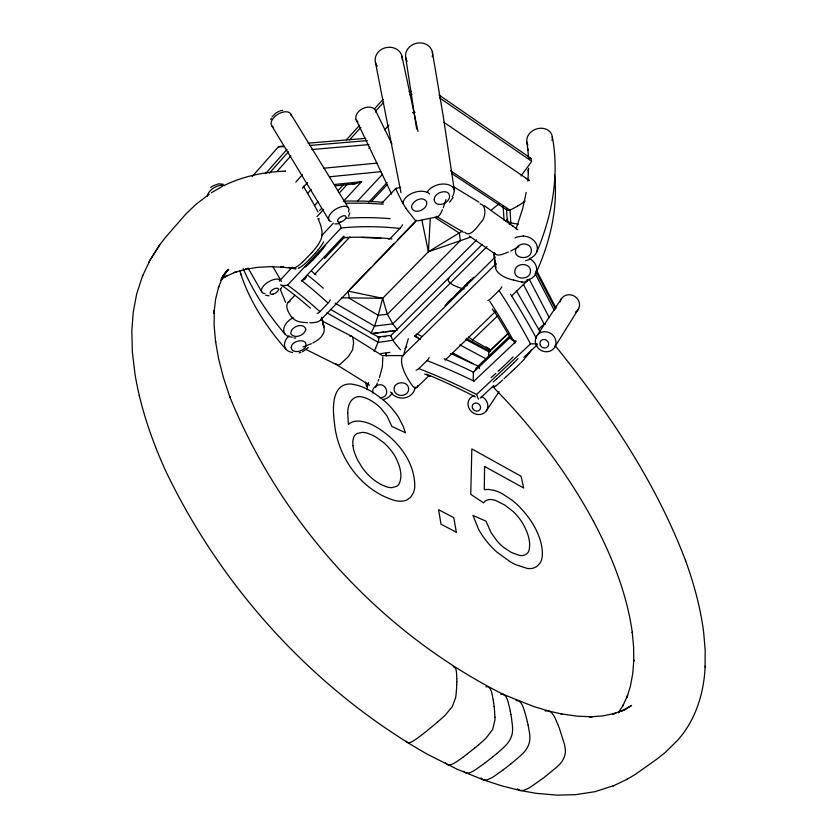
<?xml version="1.0" encoding="UTF-8"?>
<svg xmlns="http://www.w3.org/2000/svg" width="837" height="837" viewBox="0 0 837 837"><rect width="100%" height="100%" fill="white"/><g stroke="black" fill="none" stroke-linecap="round" stroke-linejoin="round"><path stroke-width="1.26" d="M456.793 681.674L456.814 678.713M456.793 681.747L456.73 684.781M528.607 168.206L527.854 181.2M456.72 684.854L456.604 687.951M466.941 285.909L466.743 283.241M456.594 688.077L456.029 694.815A39.726 17.514 -58.9 0 1 455.579 697.702M370.927 333.367L374.547 326.116L378.219 315.277L382.676 298.307L428.429 251.749L430.228 219.294M705.089 667.079L705.172 650.098L703.676 632.427C700.538 607.965 694.04 584.08 685.681 560.916L685.472 560.371M705.172 666.179C704.022 692.858 695.767 720.082 677.656 740.232L665.3 752.379L657.903 758.374L635.126 774.539L626.494 779.603M349.678 212.849L348.747 216.281M526.211 192.405L522.675 208.622L516.052 228.94M455.579 697.702L452.304 706.627L445.117 715.237A70.392 30.624 -58.1 0 1 442.752 717.476L437.678 721.954M445.954 199.614L443.286 207.764M306.614 276.608L304.919 279.181L301.634 280.855L343.84 236.034L344.185 237.384M321.345 318.625C320.655 322.214 314.053 322.873 309.795 322.758M403.329 355.945L408.31 338.713M402.063 356.74C399.615 364.922 406.29 377.225 412.003 385.146A14.491 4.949 69.7 0 0 413.426 386.882A10.128 3.463 69.5 0 0 416.407 387.834M495.922 264.419C492.899 272.412 505.632 278.637 513.51 280.018M379.402 377.686L382.363 366.909L382.833 356.97M281.703 287.227L280.604 289.508M378.742 379.496L378.554 380.04M417.883 385.459L416.784 387.479L429.214 375.489M378.523 380.092L378.157 381.107M377.947 342.459L392.856 340.293L487.029 246.591M377.403 383.064L375.51 387.521M209.187 194.205L196.182 204.165L186.159 213.697L165.464 237.415L159.71 244.854L150.105 260.045L142.51 276.064L136.661 294.007L133.219 312.306L131.827 330.573L132.34 351.864L134.998 374.118C140.47 407.242 151.392 439.195 165.14 469.745L165.569 470.666C221.721 588.181 313.77 689.238 426.943 754.011L456.699 769.004L483.315 779.843L486.852 779.917L491.581 777.835A68.613 42.844 -70.1 0 0 493.976 776.391L503.047 769.967M270.822 119.639L271.408 118.143M377.78 342.898L375.614 348.066M536.684 252.261C551.96 216.051 559.681 175.665 552.274 136.63M535.732 273.72C549.836 242.908 558.31 208.654 554.533 174.651M442.459 209.689C441.549 211.499 438.986 218.363 436.318 216.375M142.51 276.064L142.876 275.268M148.84 262.504L149.216 261.709M323.657 241.757L322.904 243.159A33.166 23.959 -78 0 1 320.906 246.245L320.477 246.852A60.39 43.231 -77.7 0 1 318.447 249.478L318.112 249.886M453.183 195.377L454.397 190.836M453.131 197.522L449.553 202.198M527.98 280.018L527.09 281.023A10.578 4.426 21.4 0 1 522.058 282.059M554.795 347.02L578.357 309.188M159.71 244.854L150.105 260.045M531.746 349.489L531.108 350.462A50.586 5.503 -46 0 1 529.622 352.618L524.203 359.24A12.356 1.36 -45.8 0 1 521.985 361.584L521.022 362.567M618.397 712.569L623.251 705.089L622.718 706.03L627.635 695.338L626.819 697.807L630.439 686.058L632.762 673.45L633.829 660.09L633.776 660.927L633.609 646.865L632.259 632.217L632.385 633.044C626.944 593.642 611.941 556.228 593.433 521.242L593.579 521.493C566.754 471.869 532.238 426.567 492.595 386.495M486.328 410.862L499.082 391.653M536.904 335.752L561.585 298.506M368.971 148.588L369.902 147.218M320.749 319.88L415.089 222.203M317.474 245.618L317.035 246.224A60.588 43.89 -78.7 0 1 315.015 248.851L314.681 249.269M521.032 175.958L531.181 162.148M272.245 116.688L275.791 113.1L279.265 111.227M223.019 275.938L226.796 270.613L220.916 280.531L222.945 276.409L218.384 287.74L218.75 286.526L215.601 299.259L213.927 313.331L214.241 310.119L214.126 325.562L215.632 342.218L215.454 341.025L218.624 358.874L223.479 377.738L230.039 397.512L229.61 396.372C281.326 523.847 381.044 633.054 504.136 694.794M321.471 250.566L321.816 250.148A60.212 42.582 -76.7 0 0 323.846 247.543L324.275 246.925A33.072 23.614 -77 0 0 325.551 245.042M314.597 249.363L311.824 252.607M317.924 250.127L315.267 253.213M321.199 250.891L318.52 253.988M223.06 276.022L228.627 269.378L222.809 276.064M221.135 278.282L228.627 269.378M618.438 712.779L618.962 712.172M414.932 336.129L417.119 333.691M252.219 176.492L278.439 146.778L283.576 145.9M265.423 173.74L286.976 149.446M269.42 173.154L288.399 151.779M311.803 252.628L302.46 262.284M460.057 291.768L467.642 283.209M277.068 171.386L290.847 155.912M315.099 253.391L309.366 259.512M318.468 254.061L312.839 260.056M295.796 182.089L302.408 174.745M302.398 188.241L307.618 182.476M346.445 139.769L359.565 125.299M374.421 108.915L383.168 99.268M349.521 139.905L360.914 127.35M375.813 110.944L383.702 102.25M307.639 193.347L311.134 189.518M314.482 205.504L317.955 201.727M384.591 129.84L388.985 125.048M319.65 210.474L321.293 208.685M337.897 190.69L342.919 185.239M316.909 216.678L323.668 209.365M339.32 192.981L347.721 183.889M343.369 201.34L361.626 181.671L334.957 184.443M279.286 281.148L292.385 267.108M322.046 235.291L333.377 223.134M357.566 201.016L382.582 174.222M280.521 284.894L283.9 285.616L287.551 285.124L341.266 227.81L338.87 222.192M368.688 202.209L387.06 182.633M371.032 201.853L387.029 184.82M324.557 258.392L344.101 237.624L348.014 237.467M291.569 317.014C288.755 313.164 284.8 306.509 287.928 302.617L294.823 295.304M314.398 274.578L349.981 236.913M382.007 203.004L395.775 188.43L396.466 188.733M317.192 313.436A6.968 2.971 -60.2 0 0 319.891 311.605L327.926 303.297A5.995 2.595 -60 0 0 330.312 299.876M400.044 228.313L391.496 237.195A6.173 2.71 -58.7 0 1 388.755 239.058M349.866 289.267L370.561 267.83M374.16 264.094L393.955 243.588M397.554 239.863L416.449 220.288M308.288 347.596L302.565 351.77M518.061 358.613L516.774 359.92A30.414 3.746 -46.3 0 1 514.295 362.39L513.97 362.703M309.324 259.554L305.913 262.87A60.18 42.99 -78 0 1 303.59 264.9L303.067 265.319A32.967 23.729 -78.5 0 1 300.452 267.17L299.301 267.798M312.735 260.161L309.282 263.509A60.002 42.352 -77 0 1 306.97 265.528L306.447 265.946M476.661 239.884L392.856 323.856L374.547 326.116L335.103 303.151M482.258 244.394L391.161 335.302L378.293 336.987L330.699 309.449M505.674 221.02L507.484 219.221M509.252 224.473L510.8 222.935L510.047 210.15L450.452 170.685M446.937 303.381L451.572 298.799M455.286 295.137L460.852 289.633M464.556 285.972L471.053 279.558M445.096 305.484L473.533 277.392M495.263 257.011L417.286 334.005L421.911 336.464M404.951 348.558L406.782 346.748M402.639 355.777L496.268 263.613M499.208 290.429L490.649 298.746A5.932 2.929 -58.1 0 1 487.856 300.42M416.188 335.072L414.985 336.212M445.19 360.077L494.991 312.013M511.689 295.9L527.519 280.625M468.385 337.039L472.612 339.885L497.91 315.549M507.777 362.17L508.143 361.825A55.033 7.439 -46.7 0 0 510.403 359.628M507.484 362.452L506.458 363.436M511.02 365.56L502.305 373.762M511.187 365.392L511.512 365.089A55.012 6.686 -46.3 0 0 513.782 362.892M507.337 334.057L488.954 351.812L508.122 333.565M478.189 366.051L509.116 336.694M505.789 364.085L498.946 370.519M514.305 369.107L511.574 371.68M514.431 368.991L514.964 368.479A55.001 5.911 -45.8 0 0 517.235 366.292M510.183 337.405L473.648 372.067L478.115 366.156L450.704 353.486M538.494 329.37L544.134 324.065L545.285 324.275M511.417 371.837L505.736 377.142M478.471 399.144L476.588 394.468L530.627 343.777L537.448 343.965M480.239 398.161L493.987 385.302M523.836 357.378L537.124 344.949M498.12 371.283L498.779 370.665M502.137 373.909L501.478 374.526M505.579 377.288L503.937 378.805M500.819 375.133L499.846 376.033M287.928 302.617L289.989 301.414M499.522 376.336L498.894 376.901A54.844 6.654 -46.3 0 1 496.791 378.805M495.839 373.386L495.535 373.658A54.855 7.397 -46.8 0 1 493.432 375.562L493.432 375.562M502.639 379.998L502.336 380.28A54.823 5.89 -45.9 0 1 500.233 382.185L500.17 382.227M496.739 378.858L496.331 379.213A30.247 3.714 -46.4 0 1 494.186 381.097L493.16 381.944M493.035 375.918L492.972 375.97A30.258 4.133 -46.8 0 1 491.078 377.623M437.51 722.101L426.493 731.203M478.743 744.721L483.556 740.504A69.722 37.864 -63.7 0 0 485.889 738.286L492.637 729.592L494.897 720.228A39.297 21.574 -64.7 0 0 494.939 717.225M478.304 745.087L474.694 748.058M496.896 753.478L501.907 749.115A69.366 40.814 -66.5 0 0 504.219 746.918C509.294 742.273 513.008 735.775 512.579 728.713A39.067 23.206 -67.8 0 0 512.443 725.648L511.512 718.073M496.728 753.624L493.045 756.627M496.268 385.606L497.628 384.465A30.237 3.285 -45.9 0 0 499.773 382.582M474.673 748.079L466.826 754.304M525.155 201.058L523.742 202.146M491.507 209.878L499.019 203.82M426.012 731.58L422.235 734.572M492.857 756.784L485.209 762.779M510.968 763.825L519.767 756.407A68.979 43.514 -69.6 0 0 522.058 754.221C527.143 749.596 530.637 742.942 529.79 735.922A38.826 24.681 -71 0 0 529.486 732.804L528.137 725.198M510.748 764.003L503.079 769.946M421.9 734.823L417.056 738.443A70.005 30.142 -58.4 0 1 414.765 740.023C412.369 741.477 408.037 744.763 406.06 741.205M466.805 754.325L462.903 757.286M210.673 187.509L211.907 186.557M484.979 762.946L476.107 769.329A68.99 40.186 -66.9 0 1 473.732 770.814C470.854 772.572 466.136 774.884 463.677 771.275M462.746 757.412L457.766 760.948A69.345 37.278 -64.1 0 1 455.412 762.455C452.66 764.212 447.785 766.786 445.619 762.884M623.952 710.236L631.59 705.445L621.64 711.073L624.151 709.891L612.872 714.076L615.676 713.197L603.09 715.865L589.258 716.932L592.24 716.786L577.132 716.179L560.884 713.825L561.941 714.045L548.915 711.084L533.87 706.595L503.215 694.365M462.327 231.085L428.429 251.749L421.89 220.173M518.814 246.737L510.727 251.058M221.397 279.244L227.507 275.425M212.629 186.044L218.603 183.805L223.176 184.245M211.311 192.792L222.307 186.389M517.705 206.101L510.047 210.15A3.442 1.956 -29.2 0 1 507.034 209.941M226.837 275.844L224.724 276.89L236.609 271.648L234.161 272.58L246.528 269.022L245.492 269.294L257.587 267.338L270.341 266.679L283.67 267.254L280.866 266.951L296.016 268.803L292.511 268.091M312.797 342.982C319.002 339.916 326.168 334.204 323.783 326.357M361.626 181.671L355.735 183.701L335.375 185.814M311.427 343.714L303.046 346.947M299.217 267.84L298.558 268.143A13.287 9.605 -79 0 1 298.223 268.279M517.308 788.893L520.039 790.473L536.255 793.35L557.264 795.15L575.448 794.679L594.783 791.729L613.992 785.556M613.071 785.995L627.405 779.163M223.72 185.72C242.772 176.251 263.99 171.951 285.145 171.135M508.404 252.073C503.832 253.642 497.283 257.367 494.364 253.025M529.664 259.449L525.531 260.725M428.429 251.749L470.739 237.091M299.091 352.879L300.86 352.419M395.775 188.43L400.588 187.342M282.603 110.338L280.207 110.819M417.422 220.926L436.38 217.013M480.03 203.82C486.663 205.274 485.554 216.354 482.321 220.769C478.45 224.661 470.582 238.555 464.661 232.215M415.989 221.24L407.64 210.715M412.547 112.597L415.11 112.252M372.664 333.429L378.157 332.707M379.977 332.477L383.639 331.996M385.47 331.755L390.952 331.033M392.783 330.803L394.614 330.563M378.052 337.635L379.967 337.384M383.796 336.882L385.711 336.631M390.492 336.003L391.454 335.878M380.971 353.57L389.906 352.398M371.984 333.681L396.508 330.542M408.979 91.756L411.501 91.442M409.575 94.727L412.107 94.403M330.165 176.733L380.898 171.658M338.451 223.814L334.873 223.908M323.521 168.237L376.964 163.121M354.898 183.805L351.938 183.648M311.908 149.541L368.96 144.592M309.439 145.502L367.328 140.585M308.006 143.179L365.884 138.335M449.04 278.491C444.06 282.561 460.894 288.692 464.179 288.964M295.817 337.97L293.902 338.022M345.859 203.234L364.472 203.15L383.315 204.155M278.439 146.778L283.659 146.674M344.478 201.058L363.917 201.079L383.608 202.272M397.491 329.977L392.856 323.856L387.332 314.283L382.676 298.307L341.35 297.794M529.057 158.339L530.909 158.339L531.338 159.846M402.377 355.599L382.321 355.61L351.519 336.223L322.036 320.885M379.632 397.659C392.218 398.067 385.993 379.36 375.75 386.234A8.433 6.916 5 0 0 372.831 389.78L372.779 393.013M523.324 235.992L516.973 237.028A14.742 12.241 9.8 0 0 515.132 237.917M307.66 322.737L300.922 322.13A15.202 10.431 23.3 0 1 297.899 321.377L297.826 321.324A10.63 7.271 23.5 0 1 291.6 317.003M361.584 237.405L381.034 238.399M269.137 295.838L265.632 295.231M521.922 281.975L521.995 281.975A15.129 6.277 21.1 0 1 519.076 281.483L513.719 280.081M518.417 224.201L510.8 222.935A3.4 1.674 24.6 0 1 507.818 220.947M319.326 218.875L317.966 218.603L319.19 221.355A55.179 40.155 -80.1 0 1 320.759 225.519L322.088 231.462L321.753 236.871A13.455 9.898 -79.2 0 1 320.634 240.188L319.514 242.406A33.271 24.315 -79.1 0 1 317.464 245.607M544.134 324.065L523.376 284.329M382.676 298.307L348.066 291.13L349.374 298.338L378.219 315.277L387.332 314.283L460.308 240.679L459.398 233.115L434.769 217.358M424.631 374.024L430.511 376.462M305.829 349.374L336.819 364.806L369.556 385.187M288.807 267.432L292.511 268.227A13.319 9.741 -80.1 0 0 295.074 267.558L296.978 266.584A33.061 24.085 -79.6 0 0 299.604 264.733L300.138 264.314A60.379 43.65 -79 0 0 302.46 262.284M475.887 368.092L476.692 368.489M466.439 338.462L490.084 351.54M465.686 339.393L488.965 351.791L488.4 357.001M459.89 344.907L485.847 358.749M452.461 352.775L472.884 363.676M415.068 335.972L418.029 337.552M414.733 336.401L420.362 339.393M437.448 217.045L463.374 232.236M453.215 186.515L478.9 202.125M327.016 312.818L378.031 342.239M472.612 339.885L490.398 350.18M486.067 346.884L489.373 348.956M451.834 173.583L506.919 210.014A3.526 2.03 -32.1 0 1 506.521 208.842L507.212 219.671M469.348 236.065L495.337 254.113M443.715 122.233L529.047 180.237M484.351 205.703L517.915 229.725M438.975 94.958L530.909 158.339M439.645 97.919L531.777 161.342M512.213 225.415L513.06 226.053M311.772 271.282L315.967 274.934M400.525 349.678L399.458 348.663M285.794 349.165C265.748 326.242 248.725 299.991 239.759 270.686M285.145 334.277C268.258 314.45 253.538 292.563 243.18 268.614M555.193 345.702C608.039 411.03 655.727 481.976 685.681 560.916M396.581 345.315L392.856 340.293A3.243 0.638 66 0 1 391.496 337.123M480.993 777.95L483.315 779.843L501.75 785.838L520.415 790.546L523.784 790.316L528.126 788.475A67.734 47.625 -77.7 0 0 530.553 787.083L543.527 777.929L556.249 767.571A68.079 48.358 -77.3 0 0 558.488 765.426C563.552 760.896 566.555 754.011 564.975 747.211A38.251 27.286 -79.1 0 0 564.316 743.926L559.545 728.828M492.302 309.041L493.579 311.029M303.297 186.117L309.387 196.35M516.377 290.795L540.022 331.588M348.516 208.036L290.596 113.79M271.743 125.738L328.941 220.068M272.705 266.323L280.552 279.851M309.46 196.465L312.149 201.194M248.055 267.986L261.646 291.695M312.222 201.319L318.05 212.002M401.77 201.246L395.681 188.775M529.193 279.119L549.25 317.621M536.475 270.382L556.113 308.183M535.826 271.219L555.496 309.062M535.031 273.333L554.293 310.391M335.93 363.697L337.552 365.11L339.864 364.503L348.161 356.876L352.534 349.992L353.58 343.118A37.738 16.803 -60.9 0 0 353.392 341.057L352.942 338.65A24.597 10.986 -60.7 0 0 352.795 338.148L352.628 337.677M375.447 110.285L391.894 143.985M356.154 119.681L391.622 194.1M322.653 322.758L323.741 326.158M280.123 288.995L285.553 302.314M558.195 725.24L555.119 718.115A37.927 26.941 -78.3 0 0 553.738 715.604L553.351 715.018A20.695 14.784 -77.9 0 0 551.677 712.904A12.084 8.652 -77.7 0 0 547.932 710.759A14.522 10.4 -77.8 0 0 545.19 711.073M558.248 725.376L559.514 728.734M240.501 273.113L241.056 274.944M525.479 714.39L523.303 707.589A38.46 24.304 -70.5 0 0 522.257 705.152L521.953 704.576A20.977 13.34 -70.1 0 0 520.593 702.546A12.252 7.805 -69.9 0 0 517.308 700.538M525.521 714.547L527.279 721.452M527.3 721.536L528.105 725.062M401.948 56.205L417.998 131.378M509.545 707.631L507.787 700.914A38.69 22.829 -67.3 0 0 506.908 698.529L506.605 697.901A21.103 12.524 -66.9 0 0 505.433 696.007A12.325 7.324 -66.7 0 0 502.388 694.093M509.576 707.799L510.246 711.042M323.626 325.677L321.785 317.244L323.94 327.236L321.952 317.725M375.478 62.513L400.965 192.667M386.38 355.767L385.867 353.256L386.16 355.798M139.214 395.409L139.423 396.476M510.267 711.136L510.894 714.495M365.654 382.132L366.533 386.631M510.915 714.578L511.48 717.905M432.363 51.999L443.15 115.694L454.303 190.114M405.621 56.874L416.648 129.044M493.16 699.596L491.884 693.193A38.9 21.197 -64.3 0 0 491.162 690.807L490.942 690.274A21.218 11.634 -64 0 0 489.896 688.38A12.388 6.801 -63.8 0 0 487.092 686.581M493.202 699.847L493.652 702.986M527.959 169.723L528.471 173.217M526.818 142.049L528.032 150.482M493.663 703.07L494.081 706.344M367.15 389.78L367.746 384.298A13.884 12.367 -0.3 0 1 368.573 382.603M494.092 706.428L494.458 709.671M494.071 254.396L495.671 268.028L493.861 252.492M494.479 709.87L494.939 717.225M352.932 445.671L352.785 441.068L353.936 436.684A29.787 14.627 46.4 0 1 357.242 433.44L362.254 432.384A28.897 14.187 46.4 0 1 368.301 433.503L372.904 435.449A37.811 18.623 46.5 0 1 376.66 437.542L383.66 442.637A26.7 13.078 46.4 0 1 388.818 447.732L389.78 448.852A29.473 14.459 46.4 0 1 392.511 452.378A28.667 14.062 46.4 0 1 394.886 456.029C399.343 464.284 403.424 475.144 398.967 484.152A30.446 15.014 46.5 0 1 396.644 486.328L391.862 487.647A26.062 12.869 46.6 0 1 386.956 486.935L382.425 485.167A30.268 14.92 46.5 0 1 368.092 474.673A29.441 14.522 46.5 0 1 361.804 467.004L357.817 460.34A43.221 21.166 46.6 0 1 352.911 445.661M527.749 148.526L528.461 157.199M503.11 205.986L504.073 220.257M456.814 678.545L456.542 672.655A39.297 17.179 -58.6 0 0 456.217 670.489L456.102 670.008A21.438 9.427 -58.3 0 0 455.433 668.313A12.513 5.514 -58.2 0 0 453.183 666.838M499.145 290.627A339.655 139.81 68.1 0 1 530.512 343.934M476.588 394.478A331.054 169.785 25.7 0 0 418.824 368.573L426.891 360.737A5.765 2.783 -59.9 0 0 429.182 357.462M418.824 368.542A6.706 3.243 -60.1 0 1 416.052 370.195M426.42 374.129A336.547 173.855 26.2 0 1 475.364 396.895M478.827 366.732A7.575 1.287 81 0 1 479.475 368.667M478.168 365.915A4.98 1.266 81.6 0 1 478.335 365.853M426.922 360.527A332.352 168.802 25.8 0 1 473.93 381.107M489.76 301.33A338.493 139.214 68 0 1 514.954 343.306M493.914 310.694A344.289 146.067 67.7 0 1 510.11 337.531L511.397 339.571L516.272 341.193L473.847 381.274C471.827 377.937 475.51 371.963 471.053 370.99A339.508 171.083 26.3 0 0 444.112 358.791M501.813 286.788A6.958 3.463 -57.9 0 1 499.208 290.397M510.58 294.289A346.644 142.206 67.6 0 1 536.36 338.211M341.318 227.936A334.256 235.249 38.2 0 1 400.076 228.449M287.551 285.124A329.203 70.318 55.3 0 1 319.901 311.646M282.205 285.689A335.166 75.184 55.1 0 1 310.349 308.11M301.404 280.405A330.479 68.446 55.3 0 1 327.706 302.785M344.488 237.603A333.074 235.228 37.7 0 1 391.915 238.943M307.608 275.111A337.269 70.465 55.1 0 1 323.291 288.221M402.545 224.766A7.24 3.17 -58.4 0 1 400.034 228.271M346.309 218.237A341.569 238.263 38.5 0 1 390.168 218.656M292.573 352.429A13.622 9.72 -26.4 0 1 289.183 335.783M292.375 337.133A13.81 9.353 -29.3 0 1 283.701 329.621A13.81 9.353 -29.3 0 1 293.201 317.767M415.131 386.997A13.256 12.053 5.7 0 1 405.035 397.795A13.256 12.053 5.7 0 1 390.544 391.998M392.197 392.856A13.183 11.76 -0.2 0 1 382.833 399.636M523.324 236.055A13.999 11.634 9.8 0 1 536.904 245.534A13.999 11.634 9.8 0 1 530.072 258.351M527.906 145.104A13.057 10.797 -19.4 0 1 538.243 128.511A13.057 10.797 -19.4 0 1 552.043 140.501M529.193 258.319A13.947 11.781 15.7 0 1 536.611 270.874A13.947 11.781 15.7 0 1 526.17 280.259M403.089 203.789A14.553 8.705 -17.6 0 1 413.551 192.688A14.553 8.705 -17.6 0 1 429.716 194.017M377.225 66.228A13.622 11.98 -11.6 0 1 385.512 47.74A13.622 11.98 -11.6 0 1 402.21 59.73M427.1 192.374A14.48 9.27 -15.2 0 1 442.407 184.046A14.48 9.27 -15.2 0 1 454.481 190.815M452.681 196.109A15.254 9.772 -15.2 0 1 452.126 196.831M407.117 61.342A13.633 11.969 -14.4 0 1 417.14 43.147A13.633 11.969 -14.4 0 1 432.279 56.759M507.504 220.937A3.474 1.695 18.6 0 1 507.703 219.137M527.279 179.066A20.119 11.488 -31.5 0 1 529.444 180.562M526.264 178.584A13.005 7.659 -34.8 0 1 527.373 178.951M523.711 202.115A37.906 21.48 -31.6 0 1 517.674 206.017M378.711 338.462A3.243 0.931 -78.9 0 1 378.062 342.375M375.625 348.202A35.656 8.966 -79.9 0 1 374.097 351.299M378.376 337.269A3.317 0.879 -84.1 0 1 378.617 338.64M399.416 348.527A35.792 7.983 64.7 0 1 396.539 345.126M391.277 336.872A3.317 0.764 64.6 0 1 391.067 335.449M520.248 363.342A30.404 3.317 -45.8 0 1 517.747 365.79M496.278 385.606A12.241 1.339 -46 0 1 494.772 386.746L493.506 387.269L493.474 386.401A51.287 5.629 -45.8 0 1 493.516 386.275M513.071 356.96A30.414 4.175 -46.7 0 1 510.915 359.115M481.39 396.34A10.285 9.238 35.9 0 1 485.941 411.396A10.285 9.238 35.9 0 1 470.091 410.088A10.285 9.238 35.9 0 1 474.129 395.744M560.141 301.864A9.95 9.291 31.3 0 1 575.04 296.549A9.95 9.291 31.3 0 1 575.396 312.253M516.021 700.663A14.721 9.385 -70 0 1 517.276 700.642M500.829 694.302A14.804 8.809 -66.8 0 1 502.357 694.197M485.899 686.758A14.888 8.182 -63.9 0 1 487.05 686.685M285.04 171.24A13.371 11.917 23.1 0 1 285.543 171.146M357.964 122.014A10.745 7.428 -26.6 0 1 362.358 108.789A10.745 7.428 -26.6 0 1 376.095 112.493M273.176 126.994A11.163 6.351 -31.7 0 1 277.685 114.397A11.163 6.351 -31.7 0 1 291.203 115.684M331.18 221.638A11.488 5.723 -32 0 1 336.558 208.706A11.488 5.723 -32 0 1 348.454 211.866M207.492 196.14A10.85 5.985 -29.4 0 1 213.697 187.917A10.85 5.985 -29.4 0 1 224.452 185.573M265.036 293.609A11.163 5.388 -30.1 0 1 266.616 283.084A11.163 5.388 -30.1 0 1 281.378 281.514M306.447 265.946A32.873 23.384 -77.5 0 1 304.835 267.149M349.594 335.993A10.766 4.823 -60.5 0 1 352.461 336.945M401.634 201.1A11.153 0.973 58.8 0 0 406.039 208.392L405.976 208.214A15.945 1.308 58.8 0 0 407.598 210.61M411.511 207.042C413.373 215.768 428.481 209.407 426.619 201.78C422.957 195.324 412.066 200.765 411.511 207.042M291.224 347.711C291.715 352.639 298.736 352.084 301.875 350.264A8.715 5.901 -15.5 0 0 305.578 347.02C309.146 337.51 291.224 339.812 291.224 347.711M305.746 329.192C305.076 335.26 294.446 339.362 290.878 333.764C289.979 326.848 303.664 321.785 305.746 329.192M408.613 389.017C408.655 396.665 396.403 397.742 394.332 390.753C391.789 381.494 408.435 379.559 408.613 389.017M484.571 466.46L484.288 489.655L488.452 489.415L493.997 490.325A41.996 19.397 48.9 0 1 502.42 493.83L512.087 500.223A40.176 18.54 48.9 0 1 519.631 507.013L523.962 511.742A48.337 22.4 48.9 0 1 528.126 516.942L529.423 518.71A43.817 20.255 48.9 0 1 535 527.666C539.551 536.486 543.067 546.425 542.24 556.49A52.093 24.21 48.9 0 1 540.001 563.155L536.726 566.586L533.179 568.177A42.938 19.962 49.1 0 1 527.279 568.428L515.885 564.755A64.763 29.902 48.7 0 1 510.068 561.679L496.697 551.939A41.714 19.45 49 0 1 487.866 542.805A43.472 20.255 49 0 1 485.219 539.488A41.431 19.335 49 0 1 478.607 529.34L472.947 515.435L486.004 521.179L490.984 532.437L497.063 540.995A25.644 11.948 49 0 0 503.361 547.147L511.407 552.483L519.379 555.402A27.945 12.994 49 0 0 523.795 555.329L526.567 553.989A31.973 14.867 49 0 0 528.879 550.84C531.443 541.246 527.184 531.15 522.445 522.916A28.019 12.963 48.9 0 0 518.145 516.921A26.449 12.231 48.9 0 0 513.112 511.522L504.993 505.182L495.713 500.484A27.747 12.858 48.8 0 0 490.043 499.522A32.371 15.014 48.9 0 0 483.566 502.859L470.75 494.322L471.848 448.914L521.074 476.253L523.7 488.013L484.571 466.46M434.246 199.792C434.413 205.588 442.553 205.306 445.943 202.355A9.27 6.686 -22.3 0 0 449.27 198.285C451.98 187.593 433.807 191.37 434.246 199.792M531.401 250.305C531.579 261.5 510.675 258.884 516.408 248.034A8.956 7.795 -3.8 0 1 520.551 244.666C524.799 242.594 531.443 245.042 531.401 250.305M347.773 412.85L348.338 424.453C352.932 420.143 359.847 420.582 365.466 422.267A44.424 21.762 46.4 0 1 373.239 425.332C395.566 437.416 415.434 460.831 414.733 487.354A58.067 28.636 46.3 0 1 413.363 492.92L410.622 497.314L406.667 500.087A43.273 21.333 46.6 0 1 401.467 501.196A44.581 21.982 46.6 0 1 395.221 500.631C360.862 490.723 336.976 456.521 334.308 421.534C332.53 408.435 331.672 383.587 350.567 383.995C363.603 385.407 375.102 393.055 384.915 401.331A37.602 17.922 45.9 0 1 392.511 409.136A37.477 17.859 45.9 0 1 398.736 417.653L403.288 426.546L405.401 432.708L391.873 426.431L386.945 415.843L380.866 408.268A23.603 11.268 45.8 0 0 375.332 403.424L371.335 400.777A30.707 14.71 45.9 0 0 368.636 399.312A27.652 13.235 45.8 0 0 358.456 396.623C350.703 397.355 347.491 406.06 347.773 412.85M530.501 271.052C530.564 280.604 513.311 280.364 514.891 270.445C516.324 262.473 530.355 262.473 530.501 271.052M456.332 532.165L441.036 524.234L438.588 509.702L453.769 517.643L456.332 532.165M472.507 408.268A4.373 3.934 38.2 0 0 479.737 409.889A4.373 3.934 38.2 0 0 476.912 403.089A4.373 3.934 38.2 0 0 472.507 408.268M540.304 345.21A4.499 4.154 36.5 0 0 547.858 346.455A4.499 4.154 36.5 0 0 544.699 339.508A4.499 4.154 36.5 0 0 540.304 345.21M536.433 345.618A10.578 9.762 33.8 0 0 554.314 347.815A10.578 9.762 33.8 0 0 546.184 331.797A10.578 9.762 33.8 0 0 536.433 345.618M340.774 222.035A4.876 2.344 -32.6 0 0 345.911 216.396A4.876 2.344 -32.6 0 0 338.671 218.562A4.876 2.344 -32.6 0 0 340.774 222.035M273.04 294.143A4.74 2.208 -30.7 0 0 278.418 288.911A4.74 2.208 -30.7 0 0 271.429 290.648A4.74 2.208 -30.7 0 0 273.04 294.143"/></g></svg>
